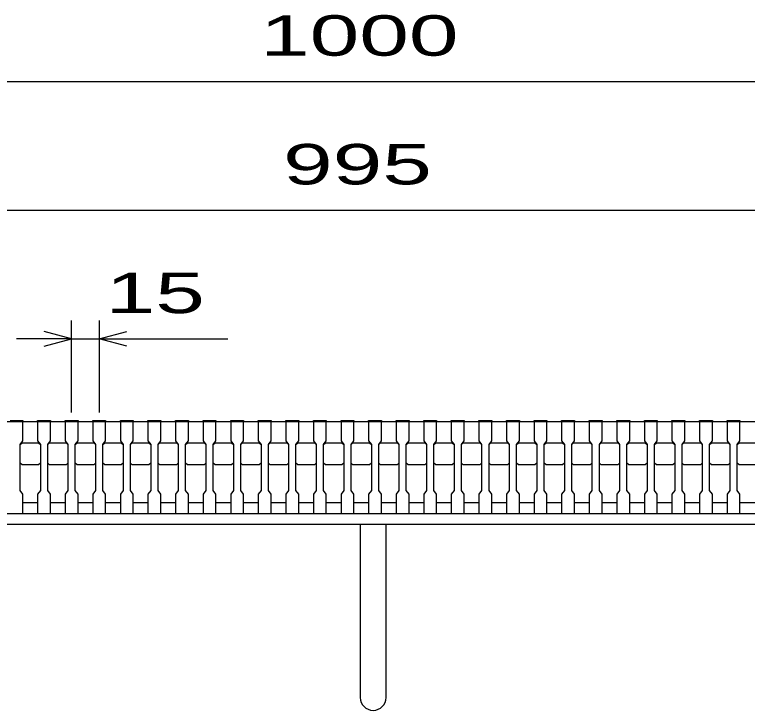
# Model space of a CAD drawing. Units: millimetres, scale not verified. Extents: x -1820 to 1731, y -1282 to 1054.
# Drawn here: x -1116.5 to -718, y -744.5 to -366.2 of the extents above; entities that cross this region are included whole.
import ezdxf
from ezdxf.enums import TextEntityAlignment as Align

# ---------------------------------------------------------------- set-up
doc = ezdxf.new("R2010")
doc.units = ezdxf.units.MM
doc.header["$LTSCALE"] = 10
for name, color, linetype, lineweight in [('16', 3, 'Continuous', 25), ('19', 6, 'Continuous', 25), ('22', 2, 'Continuous', 25)]:
    doc.layers.add(name, color=color, linetype=linetype, lineweight=lineweight)
doc.styles.add('ベクトル', font='')
doc.styles.get('ベクトル').set_extended_font_data('ベクトル')

msp = doc.modelspace()

# ---------------------------------------------------------------- linework, layer by layer
at = {"layer": '16'}
for p, q in [((-1419, -587.5), (-424, -587.5)), ((-1119, -586.8), (-1112, -586.8)), ((-1112, -587.5), (-1119, -587.5)), ((-1112, -586.8), (-1112, -587.5)), ((-1112, -598), (-1112, -587.5)), ((-1104, -587.5), (-1104, -586.8)), ((-1104, -586.8), (-1097, -586.8)), ((-1104, -587.5), (-1104, -598)), ((-1097, -587.5), (-1104, -587.5)), ((-1097, -586.8), (-1097, -587.5)), ((-1097, -598), (-1097, -587.5)), ((-1089, -587.5), (-1089, -586.8)), ((-1089, -586.8), (-1082, -586.8)), ((-1089, -587.5), (-1089, -598)), ((-1082, -587.5), (-1089, -587.5)), ((-1082, -586.8), (-1082, -587.5)), ((-1082, -598), (-1082, -587.5)), ((-1074, -587.5), (-1074, -586.8)), ((-1074, -586.8), (-1067, -586.8)), ((-1074, -587.5), (-1074, -598)), ((-1067, -587.5), (-1074, -587.5)), ((-1067, -586.8), (-1067, -587.5)), ((-1067, -598), (-1067, -587.5)), ((-1059, -587.5), (-1059, -586.8)), ((-1059, -586.8), (-1052, -586.8)), ((-1059, -587.5), (-1059, -598)), ((-1052, -587.5), (-1059, -587.5)), ((-1052, -586.8), (-1052, -587.5)), ((-1052, -598), (-1052, -587.5)), ((-1044, -587.5), (-1044, -586.8)), ((-1044, -586.8), (-1037, -586.8)), ((-1044, -587.5), (-1044, -598)), ((-1037, -587.5), (-1044, -587.5)), ((-1037, -586.8), (-1037, -587.5)), ((-1037, -598), (-1037, -587.5)), ((-1029, -587.5), (-1029, -586.8)), ((-1029, -586.8), (-1022, -586.8)), ((-1029, -587.5), (-1029, -598)), ((-1022, -587.5), (-1029, -587.5)), ((-1022, -586.8), (-1022, -587.5)), ((-1022, -598), (-1022, -587.5)), ((-1014, -587.5), (-1014, -586.8)), ((-1014, -586.8), (-1007, -586.8)), ((-1014, -587.5), (-1014, -598)), ((-1007, -587.5), (-1014, -587.5)), ((-1007, -586.8), (-1007, -587.5)), ((-1007, -598), (-1007, -587.5)), ((-999, -587.5), (-999, -586.8)), ((-999, -586.8), (-992, -586.8)), ((-999, -587.5), (-999, -598)), ((-992, -587.5), (-999, -587.5)), ((-992, -586.8), (-992, -587.5)), ((-992, -598), (-992, -587.5)), ((-984, -587.5), (-984, -586.8)), ((-984, -586.8), (-977, -586.8)), ((-984, -587.5), (-984, -598)), ((-977, -587.5), (-984, -587.5)), ((-977, -586.8), (-977, -587.5)), ((-977, -598), (-977, -587.5)), ((-969, -587.5), (-969, -586.8)), ((-969, -586.8), (-962, -586.8)), ((-969, -587.5), (-969, -598)), ((-962, -587.5), (-969, -587.5)), ((-962, -586.8), (-962, -587.5)), ((-962, -598), (-962, -587.5)), ((-954, -587.5), (-954, -586.8)), ((-954, -586.8), (-947, -586.8)), ((-954, -587.5), (-954, -598)), ((-947, -587.5), (-954, -587.5)), ((-947, -586.8), (-947, -587.5)), ((-947, -598), (-947, -587.5)), ((-939, -587.5), (-939, -586.8)), ((-939, -586.8), (-932, -586.8)), ((-939, -587.5), (-939, -598)), ((-932, -587.5), (-939, -587.5)), ((-932, -586.8), (-932, -587.5)), ((-932, -598), (-932, -587.5)), ((-924, -587.5), (-924, -586.8)), ((-924, -586.8), (-917, -586.8)), ((-924, -587.5), (-924, -598)), ((-917, -587.5), (-924, -587.5)), ((-917, -586.8), (-917, -587.5)), ((-917, -598), (-917, -587.5)), ((-909, -587.5), (-909, -586.8)), ((-909, -586.8), (-902, -586.8)), ((-909, -587.5), (-909, -598)), ((-902, -587.5), (-909, -587.5)), ((-902, -586.8), (-902, -587.5)), ((-902, -598), (-902, -587.5)), ((-894, -587.5), (-894, -586.8)), ((-894, -586.8), (-887, -586.8)), ((-894, -587.5), (-894, -598)), ((-887, -587.5), (-894, -587.5)), ((-887, -586.8), (-887, -587.5)), ((-887, -598), (-887, -587.5)), ((-879, -587.5), (-879, -586.8)), ((-879, -586.8), (-872, -586.8)), ((-879, -587.5), (-879, -598)), ((-872, -587.5), (-879, -587.5)), ((-872, -586.8), (-872, -587.5)), ((-872, -598), (-872, -587.5)), ((-864, -587.5), (-864, -586.8)), ((-864, -586.8), (-857, -586.8)), ((-864, -587.5), (-864, -598)), ((-857, -587.5), (-864, -587.5)), ((-857, -586.8), (-857, -587.5)), ((-857, -598), (-857, -587.5)), ((-849, -587.5), (-849, -586.8)), ((-849, -586.8), (-842, -586.8)), ((-849, -587.5), (-849, -598)), ((-842, -587.5), (-849, -587.5)), ((-842, -586.8), (-842, -587.5)), ((-842, -598), (-842, -587.5)), ((-834, -587.5), (-834, -586.8)), ((-834, -586.8), (-827, -586.8)), ((-834, -587.5), (-834, -598)), ((-827, -587.5), (-834, -587.5)), ((-827, -586.8), (-827, -587.5)), ((-827, -598), (-827, -587.5)), ((-819, -587.5), (-819, -586.8)), ((-819, -586.8), (-812, -586.8)), ((-819, -587.5), (-819, -598)), ((-812, -587.5), (-819, -587.5)), ((-812, -586.8), (-812, -587.5)), ((-812, -598), (-812, -587.5)), ((-804, -587.5), (-804, -586.8)), ((-804, -586.8), (-797, -586.8)), ((-804, -587.5), (-804, -598)), ((-797, -587.5), (-804, -587.5)), ((-797, -586.8), (-797, -587.5)), ((-797, -598), (-797, -587.5)), ((-789, -587.5), (-789, -586.8)), ((-789, -586.8), (-782, -586.8)), ((-789, -587.5), (-789, -598)), ((-782, -587.5), (-789, -587.5)), ((-782, -586.8), (-782, -587.5)), ((-782, -598), (-782, -587.5)), ((-774, -587.5), (-774, -586.8)), ((-774, -586.8), (-767, -586.8)), ((-774, -587.5), (-774, -598)), ((-767, -587.5), (-774, -587.5)), ((-767, -586.8), (-767, -587.5)), ((-767, -598), (-767, -587.5)), ((-759, -587.5), (-759, -586.8)), ((-759, -586.8), (-752, -586.8)), ((-759, -587.5), (-759, -598)), ((-752, -587.5), (-759, -587.5)), ((-752, -586.8), (-752, -587.5)), ((-752, -598), (-752, -587.5)), ((-744, -587.5), (-744, -586.8)), ((-744, -586.8), (-737, -586.8)), ((-744, -587.5), (-744, -598)), ((-737, -587.5), (-744, -587.5)), ((-737, -586.8), (-737, -587.5)), ((-737, -598), (-737, -587.5)), ((-729, -587.5), (-729, -586.8)), ((-729, -586.8), (-722, -586.8)), ((-729, -587.5), (-729, -598)), ((-722, -587.5), (-729, -587.5)), ((-722, -586.8), (-722, -587.5)), ((-722, -598), (-722, -587.5)), ((-1113.5, -600), (-1112, -598)), ((-1113.5, -600), (-1112.5, -599)), ((-1113.5, -625), (-1113.5, -600)), ((-1112.5, -599), (-1103.5, -599)), ((-1104, -598), (-1102.5, -600)), ((-1103.5, -599), (-1102.5, -600)), ((-1102.5, -600), (-1102.5, -625)), ((-1098.5, -600), (-1097, -598)), ((-1098.5, -600), (-1097.5, -599)), ((-1098.5, -625), (-1098.5, -600)), ((-1097.5, -599), (-1088.5, -599)), ((-1089, -598), (-1087.5, -600)), ((-1088.5, -599), (-1087.5, -600)), ((-1087.5, -600), (-1087.5, -625)), ((-1083.5, -600), (-1082, -598)), ((-1083.5, -600), (-1082.5, -599)), ((-1083.5, -625), (-1083.5, -600)), ((-1082.5, -599), (-1073.5, -599)), ((-1074, -598), (-1072.5, -600)), ((-1073.5, -599), (-1072.5, -600)), ((-1072.5, -600), (-1072.5, -625)), ((-1068.5, -600), (-1067, -598)), ((-1068.5, -600), (-1067.5, -599)), ((-1068.5, -625), (-1068.5, -600)), ((-1067.5, -599), (-1058.5, -599)), ((-1059, -598), (-1057.5, -600)), ((-1058.5, -599), (-1057.5, -600)), ((-1057.5, -600), (-1057.5, -625)), ((-1053.5, -600), (-1052, -598)), ((-1053.5, -600), (-1052.5, -599)), ((-1053.5, -625), (-1053.5, -600)), ((-1052.5, -599), (-1043.5, -599)), ((-1044, -598), (-1042.5, -600)), ((-1043.5, -599), (-1042.5, -600)), ((-1042.5, -600), (-1042.5, -625)), ((-1038.5, -600), (-1037, -598)), ((-1038.5, -600), (-1037.5, -599)), ((-1038.5, -625), (-1038.5, -600)), ((-1037.5, -599), (-1028.5, -599)), ((-1029, -598), (-1027.5, -600)), ((-1028.5, -599), (-1027.5, -600)), ((-1027.5, -600), (-1027.5, -625)), ((-1023.5, -600), (-1022, -598)), ((-1023.5, -600), (-1022.5, -599)), ((-1023.5, -625), (-1023.5, -600)), ((-1022.5, -599), (-1013.5, -599)), ((-1014, -598), (-1012.5, -600)), ((-1013.5, -599), (-1012.5, -600)), ((-1012.5, -600), (-1012.5, -625)), ((-1008.5, -600), (-1007, -598)), ((-1008.5, -600), (-1007.5, -599)), ((-1008.5, -625), (-1008.5, -600)), ((-1007.5, -599), (-998.5, -599)), ((-999, -598), (-997.5, -600)), ((-998.5, -599), (-997.5, -600)), ((-997.5, -600), (-997.5, -625)), ((-993.5, -600), (-992, -598)), ((-993.5, -600), (-992.5, -599)), ((-993.5, -625), (-993.5, -600)), ((-992.5, -599), (-983.5, -599)), ((-984, -598), (-982.5, -600)), ((-983.5, -599), (-982.5, -600)), ((-982.5, -600), (-982.5, -625)), ((-978.5, -600), (-977, -598)), ((-978.5, -600), (-977.5, -599)), ((-978.5, -625), (-978.5, -600)), ((-977.5, -599), (-968.5, -599)), ((-969, -598), (-967.5, -600)), ((-968.5, -599), (-967.5, -600)), ((-967.5, -600), (-967.5, -625)), ((-963.5, -600), (-962, -598)), ((-963.5, -600), (-962.5, -599)), ((-963.5, -625), (-963.5, -600)), ((-962.5, -599), (-953.5, -599)), ((-954, -598), (-952.5, -600)), ((-953.5, -599), (-952.5, -600)), ((-952.5, -600), (-952.5, -625)), ((-948.5, -600), (-947, -598)), ((-948.5, -600), (-947.5, -599)), ((-948.5, -625), (-948.5, -600)), ((-947.5, -599), (-938.5, -599)), ((-939, -598), (-937.5, -600)), ((-938.5, -599), (-937.5, -600)), ((-937.5, -600), (-937.5, -625)), ((-933.5, -600), (-932, -598)), ((-933.5, -600), (-932.5, -599)), ((-933.5, -625), (-933.5, -600)), ((-932.5, -599), (-923.5, -599)), ((-924, -598), (-922.5, -600)), ((-923.5, -599), (-922.5, -600)), ((-922.5, -600), (-922.5, -625)), ((-918.5, -600), (-917, -598)), ((-918.5, -600), (-917.5, -599)), ((-918.5, -625), (-918.5, -600)), ((-917.5, -599), (-908.5, -599)), ((-909, -598), (-907.5, -600)), ((-908.5, -599), (-907.5, -600)), ((-907.5, -600), (-907.5, -625)), ((-903.5, -600), (-902, -598)), ((-903.5, -600), (-902.5, -599)), ((-903.5, -625), (-903.5, -600)), ((-902.5, -599), (-893.5, -599)), ((-894, -598), (-892.5, -600)), ((-893.5, -599), (-892.5, -600)), ((-892.5, -600), (-892.5, -625)), ((-888.5, -600), (-887, -598)), ((-888.5, -600), (-887.5, -599)), ((-888.5, -625), (-888.5, -600)), ((-887.5, -599), (-878.5, -599)), ((-879, -598), (-877.5, -600)), ((-878.5, -599), (-877.5, -600)), ((-877.5, -600), (-877.5, -625)), ((-873.5, -600), (-872, -598)), ((-873.5, -600), (-872.5, -599)), ((-873.5, -625), (-873.5, -600)), ((-872.5, -599), (-863.5, -599)), ((-864, -598), (-862.5, -600)), ((-863.5, -599), (-862.5, -600)), ((-862.5, -600), (-862.5, -625)), ((-858.5, -600), (-857, -598)), ((-858.5, -600), (-857.5, -599)), ((-858.5, -625), (-858.5, -600)), ((-857.5, -599), (-848.5, -599)), ((-849, -598), (-847.5, -600)), ((-848.5, -599), (-847.5, -600)), ((-847.5, -600), (-847.5, -625)), ((-843.5, -600), (-842, -598)), ((-843.5, -600), (-842.5, -599)), ((-843.5, -625), (-843.5, -600)), ((-842.5, -599), (-833.5, -599)), ((-834, -598), (-832.5, -600)), ((-833.5, -599), (-832.5, -600)), ((-832.5, -600), (-832.5, -625)), ((-828.5, -600), (-827, -598)), ((-828.5, -600), (-827.5, -599)), ((-828.5, -625), (-828.5, -600)), ((-827.5, -599), (-818.5, -599)), ((-819, -598), (-817.5, -600)), ((-818.5, -599), (-817.5, -600)), ((-817.5, -600), (-817.5, -625)), ((-813.5, -600), (-812, -598)), ((-813.5, -600), (-812.5, -599)), ((-813.5, -625), (-813.5, -600)), ((-812.5, -599), (-803.5, -599)), ((-804, -598), (-802.5, -600)), ((-803.5, -599), (-802.5, -600)), ((-802.5, -600), (-802.5, -625)), ((-798.5, -600), (-797, -598)), ((-798.5, -600), (-797.5, -599)), ((-798.5, -625), (-798.5, -600)), ((-797.5, -599), (-788.5, -599)), ((-789, -598), (-787.5, -600)), ((-788.5, -599), (-787.5, -600)), ((-787.5, -600), (-787.5, -625)), ((-783.5, -600), (-782, -598)), ((-783.5, -600), (-782.5, -599)), ((-783.5, -625), (-783.5, -600)), ((-782.5, -599), (-773.5, -599)), ((-774, -598), (-772.5, -600)), ((-773.5, -599), (-772.5, -600)), ((-772.5, -600), (-772.5, -625)), ((-768.5, -600), (-767, -598)), ((-768.5, -600), (-767.5, -599)), ((-768.5, -625), (-768.5, -600)), ((-767.5, -599), (-758.5, -599)), ((-759, -598), (-757.5, -600)), ((-758.5, -599), (-757.5, -600)), ((-757.5, -600), (-757.5, -625)), ((-753.5, -600), (-752, -598)), ((-753.5, -600), (-752.5, -599)), ((-753.5, -625), (-753.5, -600)), ((-752.5, -599), (-743.5, -599)), ((-744, -598), (-742.5, -600)), ((-743.5, -599), (-742.5, -600)), ((-742.5, -600), (-742.5, -625)), ((-738.5, -600), (-737, -598)), ((-738.5, -600), (-737.5, -599)), ((-738.5, -625), (-738.5, -600)), ((-737.5, -599), (-728.5, -599)), ((-729, -598), (-727.5, -600)), ((-728.5, -599), (-727.5, -600)), ((-727.5, -600), (-727.5, -625)), ((-723.5, -600), (-722, -598)), ((-723.5, -600), (-722.5, -599)), ((-723.5, -625), (-723.5, -600)), ((-722.5, -599), (-713.5, -599)), ((-1112.5, -611), (-1113.5, -610)), ((-1103.5, -611), (-1112.5, -611)), ((-1102.5, -610), (-1103.5, -611)), ((-1097.5, -611), (-1098.5, -610)), ((-1088.5, -611), (-1097.5, -611)), ((-1087.5, -610), (-1088.5, -611)), ((-1082.5, -611), (-1083.5, -610)), ((-1073.5, -611), (-1082.5, -611)), ((-1072.5, -610), (-1073.5, -611)), ((-1067.5, -611), (-1068.5, -610)), ((-1058.5, -611), (-1067.5, -611)), ((-1057.5, -610), (-1058.5, -611)), ((-1052.5, -611), (-1053.5, -610)), ((-1043.5, -611), (-1052.5, -611)), ((-1042.5, -610), (-1043.5, -611)), ((-1037.5, -611), (-1038.5, -610)), ((-1028.5, -611), (-1037.5, -611)), ((-1027.5, -610), (-1028.5, -611)), ((-1022.5, -611), (-1023.5, -610)), ((-1013.5, -611), (-1022.5, -611)), ((-1012.5, -610), (-1013.5, -611)), ((-1007.5, -611), (-1008.5, -610)), ((-998.5, -611), (-1007.5, -611)), ((-997.5, -610), (-998.5, -611)), ((-992.5, -611), (-993.5, -610)), ((-983.5, -611), (-992.5, -611)), ((-982.5, -610), (-983.5, -611)), ((-977.5, -611), (-978.5, -610)), ((-968.5, -611), (-977.5, -611)), ((-967.5, -610), (-968.5, -611)), ((-962.5, -611), (-963.5, -610)), ((-953.5, -611), (-962.5, -611)), ((-952.5, -610), (-953.5, -611)), ((-947.5, -611), (-948.5, -610)), ((-938.5, -611), (-947.5, -611)), ((-937.5, -610), (-938.5, -611)), ((-932.5, -611), (-933.5, -610)), ((-923.5, -611), (-932.5, -611)), ((-922.5, -610), (-923.5, -611)), ((-917.5, -611), (-918.5, -610)), ((-908.5, -611), (-917.5, -611)), ((-907.5, -610), (-908.5, -611)), ((-902.5, -611), (-903.5, -610)), ((-893.5, -611), (-902.5, -611)), ((-892.5, -610), (-893.5, -611)), ((-887.5, -611), (-888.5, -610)), ((-878.5, -611), (-887.5, -611)), ((-877.5, -610), (-878.5, -611)), ((-872.5, -611), (-873.5, -610)), ((-863.5, -611), (-872.5, -611)), ((-862.5, -610), (-863.5, -611)), ((-857.5, -611), (-858.5, -610)), ((-848.5, -611), (-857.5, -611)), ((-847.5, -610), (-848.5, -611)), ((-842.5, -611), (-843.5, -610)), ((-833.5, -611), (-842.5, -611)), ((-832.5, -610), (-833.5, -611)), ((-827.5, -611), (-828.5, -610)), ((-818.5, -611), (-827.5, -611)), ((-817.5, -610), (-818.5, -611)), ((-812.5, -611), (-813.5, -610)), ((-803.5, -611), (-812.5, -611)), ((-802.5, -610), (-803.5, -611)), ((-797.5, -611), (-798.5, -610)), ((-788.5, -611), (-797.5, -611)), ((-787.5, -610), (-788.5, -611)), ((-782.5, -611), (-783.5, -610)), ((-773.5, -611), (-782.5, -611)), ((-772.5, -610), (-773.5, -611)), ((-767.5, -611), (-768.5, -610)), ((-758.5, -611), (-767.5, -611)), ((-757.5, -610), (-758.5, -611)), ((-752.5, -611), (-753.5, -610)), ((-743.5, -611), (-752.5, -611)), ((-742.5, -610), (-743.5, -611)), ((-737.5, -611), (-738.5, -610)), ((-728.5, -611), (-737.5, -611)), ((-727.5, -610), (-728.5, -611)), ((-722.5, -611), (-723.5, -610)), ((-713.5, -611), (-722.5, -611)), ((-1112, -627), (-1113.5, -625)), ((-1102.5, -625), (-1104, -627)), ((-1097, -627), (-1098.5, -625)), ((-1087.5, -625), (-1089, -627)), ((-1082, -627), (-1083.5, -625)), ((-1072.5, -625), (-1074, -627)), ((-1067, -627), (-1068.5, -625)), ((-1057.5, -625), (-1059, -627)), ((-1052, -627), (-1053.5, -625)), ((-1042.5, -625), (-1044, -627)), ((-1037, -627), (-1038.5, -625)), ((-1027.5, -625), (-1029, -627)), ((-1022, -627), (-1023.5, -625)), ((-1012.5, -625), (-1014, -627)), ((-1007, -627), (-1008.5, -625)), ((-997.5, -625), (-999, -627)), ((-992, -627), (-993.5, -625)), ((-982.5, -625), (-984, -627)), ((-977, -627), (-978.5, -625)), ((-967.5, -625), (-969, -627)), ((-962, -627), (-963.5, -625)), ((-952.5, -625), (-954, -627)), ((-947, -627), (-948.5, -625)), ((-937.5, -625), (-939, -627)), ((-932, -627), (-933.5, -625)), ((-922.5, -625), (-924, -627)), ((-917, -627), (-918.5, -625)), ((-907.5, -625), (-909, -627)), ((-902, -627), (-903.5, -625)), ((-892.5, -625), (-894, -627)), ((-887, -627), (-888.5, -625)), ((-877.5, -625), (-879, -627)), ((-872, -627), (-873.5, -625)), ((-862.5, -625), (-864, -627)), ((-857, -627), (-858.5, -625)), ((-847.5, -625), (-849, -627)), ((-842, -627), (-843.5, -625)), ((-832.5, -625), (-834, -627)), ((-827, -627), (-828.5, -625)), ((-817.5, -625), (-819, -627)), ((-812, -627), (-813.5, -625)), ((-802.5, -625), (-804, -627)), ((-797, -627), (-798.5, -625)), ((-787.5, -625), (-789, -627)), ((-782, -627), (-783.5, -625)), ((-772.5, -625), (-774, -627)), ((-767, -627), (-768.5, -625)), ((-757.5, -625), (-759, -627)), ((-752, -627), (-753.5, -625)), ((-742.5, -625), (-744, -627)), ((-737, -627), (-738.5, -625)), ((-727.5, -625), (-729, -627)), ((-722, -627), (-723.5, -625)), ((-1112, -637.5), (-1112, -627)), ((-1104, -627), (-1104, -637.5)), ((-1097, -637.5), (-1097, -627)), ((-1089, -627), (-1089, -637.5)), ((-1082, -637.5), (-1082, -627)), ((-1074, -627), (-1074, -637.5)), ((-1067, -637.5), (-1067, -627)), ((-1059, -627), (-1059, -637.5)), ((-1052, -637.5), (-1052, -627)), ((-1044, -627), (-1044, -637.5)), ((-1037, -637.5), (-1037, -627)), ((-1029, -627), (-1029, -637.5)), ((-1022, -637.5), (-1022, -627)), ((-1014, -627), (-1014, -637.5)), ((-1007, -637.5), (-1007, -627)), ((-999, -627), (-999, -637.5)), ((-992, -637.5), (-992, -627)), ((-984, -627), (-984, -637.5)), ((-977, -637.5), (-977, -627)), ((-969, -627), (-969, -637.5)), ((-962, -637.5), (-962, -627)), ((-954, -627), (-954, -637.5)), ((-947, -637.5), (-947, -627)), ((-939, -627), (-939, -637.5)), ((-932, -637.5), (-932, -627)), ((-924, -627), (-924, -637.5)), ((-917, -637.5), (-917, -627)), ((-909, -627), (-909, -637.5)), ((-902, -637.5), (-902, -627)), ((-894, -627), (-894, -637.5)), ((-887, -637.5), (-887, -627)), ((-879, -627), (-879, -637.5)), ((-872, -637.5), (-872, -627)), ((-864, -627), (-864, -637.5)), ((-857, -637.5), (-857, -627)), ((-849, -627), (-849, -637.5)), ((-842, -637.5), (-842, -627)), ((-834, -627), (-834, -637.5)), ((-827, -637.5), (-827, -627)), ((-819, -627), (-819, -637.5)), ((-812, -637.5), (-812, -627)), ((-804, -627), (-804, -637.5)), ((-797, -637.5), (-797, -627)), ((-789, -627), (-789, -637.5)), ((-782, -637.5), (-782, -627)), ((-774, -627), (-774, -637.5)), ((-767, -637.5), (-767, -627)), ((-759, -627), (-759, -637.5)), ((-752, -637.5), (-752, -627)), ((-744, -627), (-744, -637.5)), ((-737, -637.5), (-737, -627)), ((-729, -627), (-729, -637.5)), ((-722, -637.5), (-722, -627)), ((-1112, -631.5), (-1104, -631.5)), ((-1097, -631.5), (-1089, -631.5)), ((-1082, -631.5), (-1074, -631.5)), ((-1067, -631.5), (-1059, -631.5)), ((-1052, -631.5), (-1044, -631.5)), ((-1037, -631.5), (-1029, -631.5)), ((-1022, -631.5), (-1014, -631.5)), ((-1007, -631.5), (-999, -631.5)), ((-992, -631.5), (-984, -631.5)), ((-977, -631.5), (-969, -631.5)), ((-962, -631.5), (-954, -631.5)), ((-947, -631.5), (-939, -631.5)), ((-932, -631.5), (-924, -631.5)), ((-917, -631.5), (-909, -631.5)), ((-902, -631.5), (-894, -631.5)), ((-887, -631.5), (-879, -631.5)), ((-872, -631.5), (-864, -631.5)), ((-857, -631.5), (-849, -631.5)), ((-842, -631.5), (-834, -631.5)), ((-827, -631.5), (-819, -631.5)), ((-812, -631.5), (-804, -631.5)), ((-797, -631.5), (-789, -631.5)), ((-782, -631.5), (-774, -631.5)), ((-767, -631.5), (-759, -631.5)), ((-752, -631.5), (-744, -631.5)), ((-737, -631.5), (-729, -631.5)), ((-722, -631.5), (-714, -631.5)), ((-1119, -637.5), (-1112, -637.5)), ((-1104, -637.5), (-1097, -637.5)), ((-1089, -637.5), (-1082, -637.5)), ((-1074, -637.5), (-1067, -637.5)), ((-1059, -637.5), (-1052, -637.5)), ((-1044, -637.5), (-1037, -637.5)), ((-1029, -637.5), (-1022, -637.5)), ((-1014, -637.5), (-1007, -637.5)), ((-999, -637.5), (-992, -637.5)), ((-984, -637.5), (-977, -637.5)), ((-969, -637.5), (-962, -637.5)), ((-954, -637.5), (-947, -637.5)), ((-939, -637.5), (-932, -637.5)), ((-924, -637.5), (-917, -637.5)), ((-909, -637.5), (-902, -637.5)), ((-894, -637.5), (-887, -637.5)), ((-879, -637.5), (-872, -637.5)), ((-864, -637.5), (-857, -637.5)), ((-849, -637.5), (-842, -637.5)), ((-834, -637.5), (-827, -637.5)), ((-819, -637.5), (-812, -637.5)), ((-804, -637.5), (-797, -637.5)), ((-789, -637.5), (-782, -637.5)), ((-774, -637.5), (-767, -637.5)), ((-759, -637.5), (-752, -637.5)), ((-744, -637.5), (-737, -637.5)), ((-729, -637.5), (-722, -637.5))]:
    msp.add_line(p, q, dxfattribs=at)
at = {"layer": '19'}
for p, q in [((-1421.5, -637.5), (-421.5, -637.5)), ((-421.5, -643.5), (-1421.5, -643.5)), ((-928.5, -643.5), (-928.5, -737.5)), ((-914.5, -737.5), (-914.5, -643.5))]:
    msp.add_line(p, q, dxfattribs=at)
msp.add_arc((-921.5, -737.5), 7, 180, 0, dxfattribs=at)
at = {"layer": '22', "color": 4}
for p, q in [((-1421.5, -402.5), (-421.5, -402.5)), ((-1419, -472.5), (-424, -472.5)), ((-1085.5, -582.5), (-1085.5, -532.5)), ((-1070.5, -532.5), (-1070.5, -582.5)), ((-1085.5, -542.5), (-1100.5, -538.5)), ((-1070.5, -542.5), (-1055.5, -538.5)), ((-1085.5, -542.5), (-1115.5, -542.5)), ((-1100.5, -546.5), (-1085.5, -542.5)), ((-1085.5, -542.5), (-1070.5, -542.5)), ((-1055.5, -546.5), (-1070.5, -542.5)), ((-1070.5, -542.5), (-1000.5, -542.5))]:
    msp.add_line(p, q, dxfattribs=at)

# ---------------------------------------------------------------- texts
at = {"layer": '22', "style": 'ベクトル', "width": 1.65}
for s, p in [(' 1000 ', (-996.5, -377.5)), (' 995 ', (-984, -447.5)), (' 15 ', (-1080.5, -517.5))]:
    msp.add_text(s, height=21.99, dxfattribs=at).set_placement(p, align=Align.MIDDLE_LEFT)

doc.saveas('drawing.dxf')
